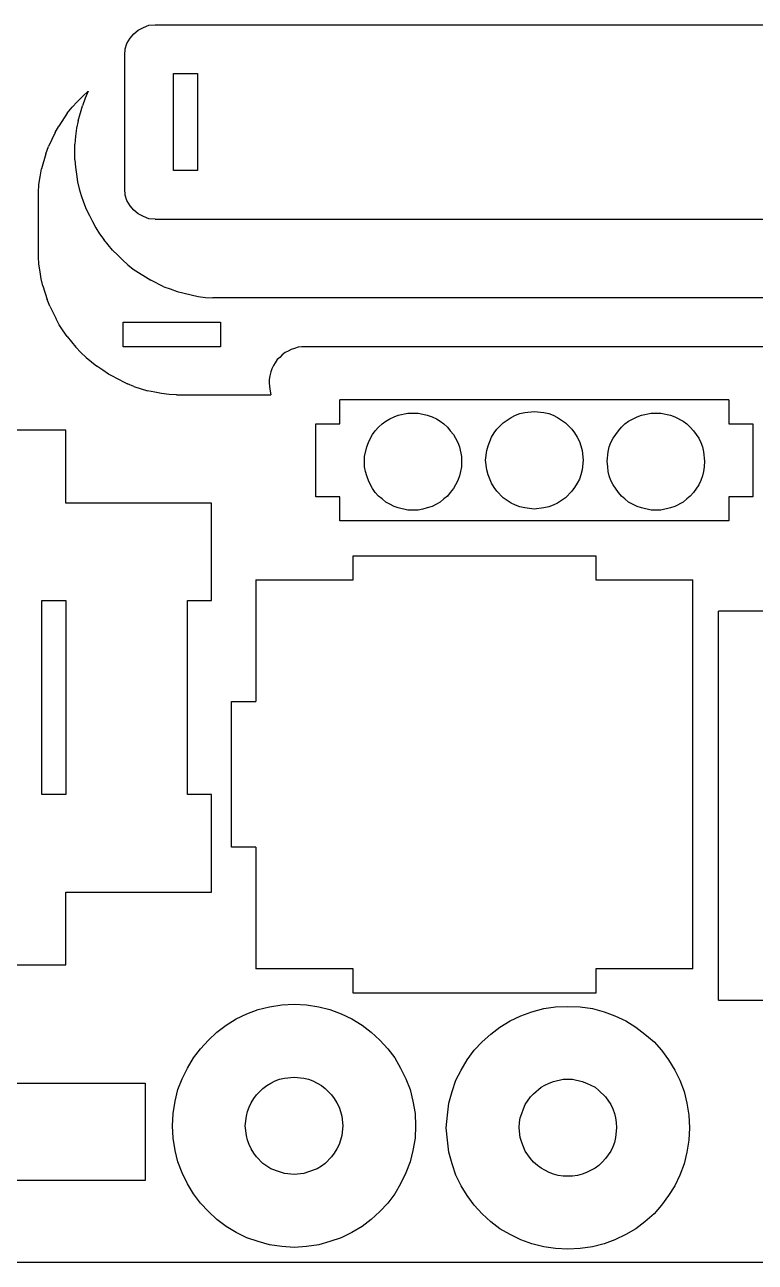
# Model space of a CAD drawing. Extents: x -4070 to 4070, y -2004 to 2004.
# Drawn here: x 1326 to 2481, y -2004 to -49 of the extents above; entities that cross this region are included whole.
import ezdxf

# ---------------------------------------------------------------- set-up
doc = ezdxf.new("R2010")
doc.units = 0
doc.header["$MEASUREMENT"] = 0
doc.layers.get('0').update_dxf_attribs({"linetype": 'CONTINUOUS'})

msp = doc.modelspace()

# ---------------------------------------------------------------- linework, layer by layer
for p, q in [((1498.1, -63.2), (1504.9, -57.3)), ((1504.9, -57.3), (1513.3, -53)), ((1513.3, -53), (1521.8, -49.7)), ((1521.8, -49.7), (1532, -48.8)), ((1532, -48.8), (3355.7, -48.8)), ((1487.1, -78.4), (1492.2, -70)), ((1492.2, -70), (1498.1, -63.2)), ((1483.7, -97.1), (1484.6, -86.9)), ((1483.7, -307.9), (1483.7, -97.1)), ((1484.6, -86.9), (1487.1, -78.4)), ((1560.8, -279.1), (1560.8, -125.9)), ((1560.8, -125.9), (1598.9, -125.9)), ((1598.9, -125.9), (1598.9, -279.1)), ((1416.7, -162.3), (1426, -153.8)), ((1426, -153.8), (1420.9, -164.8)), ((1400.6, -179.2), (1408.2, -170.8)), ((1408.2, -170.8), (1416.7, -162.3)), ((1420.9, -164.8), (1416.7, -176.7)), ((1392.9, -188.5), (1379.4, -208.9)), ((1392.9, -188.5), (1400.6, -179.2)), ((1409.9, -200.4), (1416.7, -176.7)), ((1373.5, -219), (1379.4, -208.9)), ((1407.3, -212.3), (1405.6, -225)), ((1409.9, -200.4), (1407.3, -212.3)), ((1373.5, -219), (1363.3, -241)), ((1405.6, -225), (1404.8, -237.7)), ((1359.1, -252.9), (1352.3, -276.6)), ((1359.1, -252.9), (1363.3, -241)), ((1404.8, -262.2), (1404.8, -237.7)), ((1404.8, -262.2), (1405.6, -274.1)), ((1348.1, -301.2), (1349.8, -289.3)), ((1349.8, -289.3), (1352.3, -276.6)), ((1405.6, -274.1), (1407.3, -285.1)), ((1407.3, -285.1), (1409, -296.9)), ((1598.9, -279.1), (1560.8, -279.1)), ((1347.2, -313.9), (1348.1, -301.2)), ((1409, -296.9), (1411.6, -307.9)), ((1411.6, -307.9), (1415, -318.9)), ((1484.6, -318), (1483.7, -307.9)), ((1347.2, -415.4), (1347.2, -313.9)), ((1415, -318.9), (1418.3, -329.1)), ((1418.3, -329.1), (1422.6, -340.1)), ((1487.1, -326.5), (1484.6, -318)), ((1492.2, -335), (1487.1, -326.5)), ((1422.6, -340.1), (1427.7, -350.2)), ((1427.7, -350.2), (1432.7, -359.6)), ((1498.1, -341.7), (1492.2, -335)), ((1504.9, -347.7), (1498.1, -341.7)), ((1513.3, -351.9), (1504.9, -347.7)), ((1521.8, -355.3), (1513.3, -351.9)), ((1432.7, -359.6), (1437.8, -369.7)), ((1437.8, -369.7), (1443.7, -379)), ((1532, -356.1), (1521.8, -355.3)), ((1532, -356.1), (3355.7, -356.1)), ((1443.7, -379), (1450.5, -388.3)), ((1464.1, -405.3), (1450.5, -388.3)), ((1464.1, -405.3), (1472.5, -412.9)), ((1348.1, -427.3), (1347.2, -415.4)), ((1349.8, -439.1), (1348.1, -427.3)), ((1472.5, -412.9), (1480.2, -420.5)), ((1480.2, -420.5), (1488.6, -428.1)), ((1488.6, -428.1), (1497.1, -434.9)), ((1351.5, -450.1), (1349.8, -439.1)), ((1497.1, -434.9), (1525, -452.7)), ((1354, -461.2), (1351.5, -450.1)), ((1354, -461.2), (1360.8, -483.2)), ((1545.3, -462.8), (1525, -452.7)), ((1545.3, -462.8), (1555.5, -466.2)), ((1555.5, -466.2), (1566.5, -470.5)), ((1365, -493.3), (1360.8, -483.2)), ((1566.5, -470.5), (1599.5, -478.1)), ((1599.5, -478.1), (1611.4, -479.8)), ((1611.4, -479.8), (1623.2, -480.6)), ((3758.5, -480.6), (1623.2, -480.6)), ((1365, -493.3), (1375.2, -513.6)), ((1380.2, -523), (1375.2, -513.6)), ((1386.2, -532.3), (1380.2, -523)), ((1481, -557.7), (1481, -518.7)), ((1481, -518.7), (1635.1, -518.7)), ((1635.1, -518.7), (1635.1, -557.7)), ((1392.9, -541.6), (1386.2, -532.3)), ((1392.9, -541.6), (1406.5, -558.5)), ((1414.1, -567), (1406.5, -558.5)), ((1422.6, -574.6), (1414.1, -567)), ((1635.1, -557.7), (1481, -557.7)), ((1737.5, -567), (1732.5, -570.4)), ((1741.8, -564.4), (1737.5, -567)), ((1746.9, -561.9), (1741.8, -564.4)), ((1751.9, -560.2), (1746.9, -561.9)), ((1757.9, -558.5), (1751.9, -560.2)), ((1763.8, -557.7), (1757.9, -558.5)), ((3618.8, -557.7), (1763.8, -557.7)), ((1422.6, -574.6), (1439.5, -588.2)), ((1721.5, -583.1), (1718.9, -587.3)), ((1724.8, -578), (1721.5, -583.1)), ((1729.1, -574.6), (1724.8, -578)), ((1732.5, -570.4), (1729.1, -574.6)), ((1448.8, -594.9), (1439.5, -588.2)), ((1458.1, -600.9), (1448.8, -594.9)), ((1467.5, -605.9), (1458.1, -600.9)), ((1467.5, -605.9), (1487.8, -616.1)), ((1713, -603.4), (1712.1, -609.3)), ((1714.7, -597.5), (1713, -603.4)), ((1716.4, -592.4), (1714.7, -597.5)), ((1718.9, -587.3), (1716.4, -592.4)), ((1497.9, -620.3), (1487.8, -616.1)), ((1497.9, -620.3), (1519.9, -627.1)), ((1712.1, -609.3), (1712.1, -615.2)), ((1712.1, -615.2), (1713, -624.6)), ((1713, -624.6), (1714.7, -633.9)), ((1531, -629.6), (1519.9, -627.1)), ((1542, -631.3), (1531, -629.6)), ((1553.8, -633), (1542, -631.3)), ((1565.7, -633.9), (1553.8, -633)), ((1565.7, -633.9), (1714.7, -633.9)), ((1823.9, -679.5), (1823.9, -641.4)), ((2438.6, -641.4), (1823.9, -641.4)), ((2438.6, -641.4), (2438.6, -679.5)), ((1916.2, -665.9), (1931.4, -662.5)), ((1931.4, -662.5), (1947.5, -662.5)), ((1947.5, -662.5), (1955.1, -664.2)), ((1955.1, -664.2), (1961.9, -665.9)), ((2101.6, -665.9), (2108.4, -663.4)), ((2108.4, -663.4), (2116, -661.7)), ((2116, -661.7), (2131.2, -660)), ((2131.2, -660), (2146.5, -661.7)), ((2146.5, -661.7), (2154.1, -663.4)), ((2154.1, -663.4), (2160.9, -665.9)), ((2300.6, -665.9), (2315.8, -662.5)), ((2315.8, -662.5), (2331.1, -662.5)), ((2331.1, -662.5), (2346.3, -665.9)), ((1785.8, -794.6), (1785.8, -679.5)), ((1785.8, -679.5), (1823.9, -679.5)), ((1884.9, -684.5), (1890.8, -679.5)), ((1890.8, -679.5), (1896.7, -675.2)), ((1896.7, -675.2), (1902.6, -671.8)), ((1902.6, -671.8), (1909.4, -668.5)), ((1909.4, -668.5), (1916.2, -665.9)), ((1961.9, -665.9), (1969.5, -668.5)), ((1969.5, -668.5), (1976.3, -671.8)), ((1976.3, -671.8), (1982.2, -675.2)), ((1982.2, -675.2), (1988.2, -679.5)), ((1988.2, -679.5), (1994.1, -684.5)), ((2072, -687.9), (2082.1, -677.8)), ((2082.1, -677.8), (2088.1, -673.5)), ((2088.1, -673.5), (2094.8, -669.3)), ((2094.8, -669.3), (2101.6, -665.9)), ((2160.9, -665.9), (2167.6, -669.3)), ((2167.6, -669.3), (2174.4, -673.5)), ((2174.4, -673.5), (2180.3, -677.8)), ((2180.3, -677.8), (2190.5, -687.9)), ((2269.2, -684.5), (2274.3, -679.5)), ((2274.3, -679.5), (2280.3, -675.2)), ((2280.3, -675.2), (2293.8, -668.5)), ((2293.8, -668.5), (2300.6, -665.9)), ((2346.3, -665.9), (2353.1, -668.5)), ((2353.1, -668.5), (2366.6, -675.2)), ((2366.6, -675.2), (2372.5, -679.5)), ((2372.5, -679.5), (2377.6, -684.5)), ((2438.6, -679.5), (2476.7, -679.5)), ((2476.7, -679.5), (2476.7, -794.6)), ((1390.7, -689.6), (1237.5, -689.6)), ((1390.7, -804.8), (1390.7, -689.6)), ((1868.8, -709.1), (1872.2, -702.3)), ((1872.2, -702.3), (1875.5, -696.4)), ((1875.5, -696.4), (1879.8, -690.5)), ((1879.8, -690.5), (1884.9, -684.5)), ((1994.1, -684.5), (1998.3, -690.5)), ((1998.3, -690.5), (2003.4, -696.4)), ((2003.4, -696.4), (2006.8, -702.3)), ((2006.8, -702.3), (2010.2, -709.1)), ((2058.4, -714.2), (2063.5, -700.6)), ((2063.5, -700.6), (2067.7, -693.9)), ((2067.7, -693.9), (2072, -687.9)), ((2190.5, -687.9), (2194.7, -693.9)), ((2194.7, -693.9), (2199, -700.6)), ((2199, -700.6), (2202.4, -707.4)), ((2252.3, -709.1), (2255.7, -702.3)), ((2255.7, -702.3), (2264.2, -690.5)), ((2264.2, -690.5), (2269.2, -684.5)), ((2377.6, -684.5), (2382.7, -690.5)), ((2382.7, -690.5), (2391.2, -702.3)), ((2391.2, -702.3), (2394.6, -709.1)), ((1862.8, -731.1), (1866.2, -715.9)), ((1866.2, -715.9), (1868.8, -709.1)), ((2010.2, -709.1), (2012.7, -715.9)), ((2012.7, -715.9), (2016.1, -731.1)), ((2054.2, -737), (2055.9, -721.8)), ((2055.9, -721.8), (2058.4, -714.2)), ((2202.4, -707.4), (2204.9, -714.2)), ((2204.9, -714.2), (2206.6, -721.8)), ((2206.6, -721.8), (2208.3, -737)), ((2246.4, -738.7), (2248.1, -723.5)), ((2248.1, -723.5), (2249.8, -715.9)), ((2249.8, -715.9), (2252.3, -709.1)), ((2394.6, -709.1), (2397.1, -715.9)), ((2397.1, -715.9), (2398.8, -723.5)), ((2398.8, -723.5), (2400.5, -738.7)), ((1862.8, -747.2), (1862.8, -731.1)), ((2016.1, -731.1), (2016.1, -747.2)), ((2055.9, -752.3), (2054.2, -737)), ((2208.3, -737), (2206.6, -752.3)), ((2247.2, -747.2), (2246.4, -738.7)), ((2400.5, -738.7), (2399.6, -747.2)), ((1864.5, -754.8), (1862.8, -747.2)), ((1866.2, -761.6), (1864.5, -754.8)), ((1868.8, -769.2), (1866.2, -761.6)), ((2012.7, -761.6), (2010.2, -769.2)), ((2014.4, -754.8), (2012.7, -761.6)), ((2016.1, -747.2), (2014.4, -754.8)), ((2058.4, -759.9), (2055.9, -752.3)), ((2063.5, -773.4), (2058.4, -759.9)), ((2204.9, -759.9), (2202.4, -766.7)), ((2206.6, -752.3), (2204.9, -759.9)), ((2248.1, -754.8), (2247.2, -747.2)), ((2249.8, -761.6), (2248.1, -754.8)), ((2252.3, -769.2), (2249.8, -761.6)), ((2397.1, -761.6), (2394.6, -769.2)), ((2398.8, -754.8), (2397.1, -761.6)), ((2399.6, -747.2), (2398.8, -754.8)), ((1872.2, -776), (1868.8, -769.2)), ((1875.5, -781.9), (1872.2, -776)), ((1879.8, -787.8), (1875.5, -781.9)), ((2003.4, -781.9), (1998.3, -787.8)), ((2006.8, -776), (2003.4, -781.9)), ((2010.2, -769.2), (2006.8, -776)), ((2067.7, -780.2), (2063.5, -773.4)), ((2072, -786.1), (2067.7, -780.2)), ((2194.7, -780.2), (2190.5, -786.1)), ((2199, -773.4), (2194.7, -780.2)), ((2202.4, -766.7), (2199, -773.4)), ((2255.7, -776), (2252.3, -769.2)), ((2264.2, -787.8), (2255.7, -776)), ((2391.2, -776), (2382.7, -787.8)), ((2394.6, -769.2), (2391.2, -776)), ((1823.9, -794.6), (1785.8, -794.6)), ((1823.9, -832.7), (1823.9, -794.6)), ((1884.9, -793.8), (1879.8, -787.8)), ((1890.8, -798), (1884.9, -793.8)), ((1896.7, -803.1), (1890.8, -798)), ((1988.2, -798), (1982.2, -803.1)), ((1994.1, -793.8), (1988.2, -798)), ((1998.3, -787.8), (1994.1, -793.8)), ((2082.1, -796.3), (2072, -786.1)), ((2088.1, -800.5), (2082.1, -796.3)), ((2094.8, -804.8), (2088.1, -800.5)), ((2174.4, -800.5), (2167.6, -804.8)), ((2180.3, -796.3), (2174.4, -800.5)), ((2190.5, -786.1), (2180.3, -796.3)), ((2269.2, -793.8), (2264.2, -787.8)), ((2274.3, -798), (2269.2, -793.8)), ((2280.3, -803.1), (2274.3, -798)), ((2372.5, -798), (2366.6, -803.1)), ((2377.6, -793.8), (2372.5, -798)), ((2382.7, -787.8), (2377.6, -793.8)), ((2476.7, -794.6), (2438.6, -794.6)), ((2438.6, -794.6), (2438.6, -832.7)), ((1621, -804.8), (1390.7, -804.8)), ((1621, -958.9), (1621, -804.8)), ((1902.6, -806.5), (1896.7, -803.1)), ((1909.4, -809.9), (1902.6, -806.5)), ((1916.2, -812.4), (1909.4, -809.9)), ((1931.4, -815.8), (1916.2, -812.4)), ((1947.5, -815.8), (1931.4, -815.8)), ((1955.1, -814.1), (1947.5, -815.8)), ((1961.9, -812.4), (1955.1, -814.1)), ((1969.5, -809.9), (1961.9, -812.4)), ((1976.3, -806.5), (1969.5, -809.9)), ((1982.2, -803.1), (1976.3, -806.5)), ((2101.6, -808.2), (2094.8, -804.8)), ((2108.4, -810.7), (2101.6, -808.2)), ((2116, -812.4), (2108.4, -810.7)), ((2131.2, -814.1), (2116, -812.4)), ((2146.5, -812.4), (2131.2, -814.1)), ((2154.1, -810.7), (2146.5, -812.4)), ((2160.9, -808.2), (2154.1, -810.7)), ((2167.6, -804.8), (2160.9, -808.2)), ((2293.8, -809.9), (2280.3, -803.1)), ((2300.6, -812.4), (2293.8, -809.9)), ((2315.8, -815.8), (2300.6, -812.4)), ((2331.1, -815.8), (2315.8, -815.8)), ((2346.3, -812.4), (2331.1, -815.8)), ((2353.1, -809.9), (2346.3, -812.4)), ((2366.6, -803.1), (2353.1, -809.9)), ((2438.6, -832.7), (1823.9, -832.7)), ((1844.9, -888.1), (2228.4, -888.1)), ((1844.9, -926.2), (1844.9, -888.1)), ((2228.4, -888.1), (2228.4, -926.2)), ((1690.8, -926.2), (1844.9, -926.2)), ((1690.8, -926.2), (1690.8, -1118.4)), ((2228.4, -926.2), (2381.7, -926.2)), ((2381.7, -1540.9), (2381.7, -926.2)), ((1352.6, -958.9), (1390.7, -958.9)), ((1352.6, -1265.3), (1352.6, -958.9)), ((1390.7, -958.9), (1390.7, -1265.3)), ((1582.9, -958.9), (1621, -958.9)), ((1582.9, -1265.3), (1582.9, -958.9)), ((2422.4, -1590.2), (2422.4, -975.6)), ((2729.7, -975.6), (2422.4, -975.6)), ((1652.7, -1348.7), (1652.7, -1118.4)), ((1652.7, -1118.4), (1690.8, -1118.4)), ((1390.7, -1265.3), (1352.6, -1265.3)), ((1621, -1265.3), (1582.9, -1265.3)), ((1621, -1419.4), (1621, -1265.3)), ((1690.8, -1348.7), (1652.7, -1348.7)), ((1690.8, -1348.7), (1690.8, -1540.9)), ((1390.7, -1419.4), (1621, -1419.4)), ((1390.7, -1534.6), (1390.7, -1419.4)), ((1237.5, -1534.6), (1390.7, -1534.6)), ((1844.9, -1540.9), (1690.8, -1540.9)), ((1844.9, -1579), (1844.9, -1540.9)), ((2228.4, -1540.9), (2228.4, -1579)), ((2381.7, -1540.9), (2228.4, -1540.9)), ((2228.4, -1579), (1844.9, -1579)), ((1694.6, -1605.2), (1712.4, -1601)), ((1712.4, -1601), (1731.9, -1597.6)), ((1731.9, -1597.6), (1751.4, -1596.7)), ((1751.4, -1596.7), (1770.8, -1597.6)), ((1770.8, -1597.6), (1790.3, -1601)), ((1790.3, -1601), (1808.1, -1605.2)), ((2127.5, -1608.5), (2146.1, -1603.5)), ((2146.1, -1603.5), (2164.8, -1600.9)), ((2164.8, -1600.9), (2184.2, -1600.1)), ((2184.2, -1600.1), (2203.7, -1600.9)), ((2203.7, -1600.9), (2223.2, -1603.5)), ((2223.2, -1603.5), (2241.8, -1608.5)), ((2422.4, -1590.2), (2729.7, -1590.2)), ((1643.8, -1629.8), (1659.9, -1619.6)), ((1659.9, -1619.6), (1676.8, -1612)), ((1676.8, -1612), (1694.6, -1605.2)), ((1808.1, -1605.2), (1825.9, -1612)), ((1825.9, -1612), (1842.8, -1619.6)), ((1842.8, -1619.6), (1858.9, -1629.8)), ((2076.7, -1633.1), (2092.8, -1622.9)), ((2092.8, -1622.9), (2109.7, -1615.3)), ((2109.7, -1615.3), (2127.5, -1608.5)), ((2241.8, -1608.5), (2258.7, -1615.3)), ((2258.7, -1615.3), (2275.7, -1622.9)), ((2275.7, -1622.9), (2291.8, -1633.1)), ((1615.9, -1653.5), (1629.4, -1640.8)), ((1629.4, -1640.8), (1643.8, -1629.8)), ((1858.9, -1629.8), (1873.3, -1640.8)), ((1873.3, -1640.8), (1886.8, -1653.5)), ((2062.3, -1644.1), (2076.7, -1633.1)), ((2291.8, -1633.1), (2306.1, -1644.1)), ((1603.2, -1667), (1615.9, -1653.5)), ((1886.8, -1653.5), (1899.5, -1667)), ((2036.1, -1669.5), (2048.8, -1656)), ((2048.8, -1656), (2062.3, -1644.1)), ((2306.1, -1644.1), (2320.5, -1656)), ((2320.5, -1656), (2332.4, -1669.5)), ((1582.9, -1697.5), (1592.2, -1681.4)), ((1592.2, -1681.4), (1603.2, -1667)), ((1899.5, -1667), (1910.5, -1681.4)), ((1910.5, -1681.4), (1919.8, -1697.5)), ((2025.1, -1684.7), (2036.1, -1669.5)), ((2332.4, -1669.5), (2343.4, -1684.7)), ((1574.4, -1714.4), (1582.9, -1697.5)), ((1919.8, -1697.5), (1928.3, -1714.4)), ((2007.3, -1716.9), (2015.7, -1700.8)), ((2015.7, -1700.8), (2025.1, -1684.7)), ((2343.4, -1684.7), (2353.6, -1700.8)), ((2353.6, -1700.8), (2361.2, -1716.9)), ((1567.6, -1731.4), (1574.4, -1714.4)), ((1714.9, -1721.2), (1721.7, -1717.8)), ((1721.7, -1717.8), (1728.5, -1715.3)), ((1728.5, -1715.3), (1736.1, -1713.6)), ((1736.1, -1713.6), (1751.4, -1711.9)), ((1751.4, -1711.9), (1766.6, -1713.6)), ((1766.6, -1713.6), (1774.2, -1715.3)), ((1774.2, -1715.3), (1781, -1717.8)), ((1781, -1717.8), (1787.8, -1721.2)), ((1928.3, -1714.4), (1935.1, -1731.4)), ((2001.3, -1734.7), (2007.3, -1716.9)), ((2154.6, -1721.2), (2161.4, -1718.6)), ((2161.4, -1718.6), (2176.6, -1715.2)), ((2176.6, -1715.2), (2191.8, -1715.2)), ((2191.8, -1715.2), (2207.1, -1718.6)), ((2207.1, -1718.6), (2213.9, -1721.2)), ((2361.2, -1716.9), (2368, -1734.7)), ((1285.9, -1721.3), (1516.2, -1721.3)), ((1516.2, -1721.3), (1516.2, -1875.4)), ((1563.4, -1750), (1567.6, -1731.4)), ((1687.9, -1745.8), (1692.1, -1739.8)), ((1692.1, -1739.8), (1702.2, -1729.7)), ((1702.2, -1729.7), (1708.2, -1725.4)), ((1708.2, -1725.4), (1714.9, -1721.2)), ((1787.8, -1721.2), (1794.5, -1725.4)), ((1794.5, -1725.4), (1800.5, -1729.7)), ((1800.5, -1729.7), (1810.6, -1739.8)), ((1810.6, -1739.8), (1814.9, -1745.8)), ((1935.1, -1731.4), (1939.3, -1750)), ((1996.3, -1753.3), (2001.3, -1734.7)), ((2125, -1743.2), (2130, -1738.1)), ((2130, -1738.1), (2141.9, -1727.9)), ((2141.9, -1727.9), (2147.8, -1724.5)), ((2147.8, -1724.5), (2154.6, -1721.2)), ((2213.9, -1721.2), (2227.4, -1727.9)), ((2227.4, -1727.9), (2233.3, -1733)), ((2233.3, -1733), (2243.5, -1743.2)), ((2368, -1734.7), (2372.2, -1753.3)), ((1560, -1769.5), (1563.4, -1750)), ((1677.7, -1766.1), (1680.2, -1759.3)), ((1680.2, -1759.3), (1683.6, -1752.5)), ((1683.6, -1752.5), (1687.9, -1745.8)), ((1814.9, -1745.8), (1819.1, -1752.5)), ((1819.1, -1752.5), (1822.5, -1759.3)), ((1822.5, -1759.3), (1825, -1766.1)), ((1939.3, -1750), (1942.7, -1769.5)), ((1993.7, -1772), (1996.3, -1753.3)), ((2114, -1761.8), (2116.5, -1755)), ((2116.5, -1755), (2125, -1743.2)), ((2243.5, -1743.2), (2252, -1755)), ((2252, -1755), (2255.3, -1761.8)), ((2372.2, -1753.3), (2375.6, -1772)), ((1559.2, -1788.9), (1560, -1769.5)), ((1674.3, -1788.9), (1676, -1773.7)), ((1676, -1773.7), (1677.7, -1766.1)), ((1825, -1766.1), (1826.7, -1773.7)), ((1826.7, -1773.7), (1828.4, -1788.9)), ((1942.7, -1769.5), (1943.5, -1788.9)), ((1992, -1792.3), (1993.7, -1772)), ((2108, -1783.8), (2108.9, -1776.2)), ((2108.9, -1776.2), (2111.4, -1769.4)), ((2111.4, -1769.4), (2114, -1761.8)), ((2255.3, -1761.8), (2257.9, -1769.4)), ((2257.9, -1769.4), (2259.6, -1776.2)), ((2259.6, -1776.2), (2260.4, -1783.8)), ((2375.6, -1772), (2376.4, -1792.3)), ((1560, -1808.4), (1559.2, -1788.9)), ((1676, -1804.2), (1674.3, -1788.9)), ((1828.4, -1788.9), (1826.7, -1804.2)), ((1943.5, -1788.9), (1942.7, -1808.4)), ((1993.7, -1811.7), (1992, -1792.3)), ((2107.2, -1792.3), (2108, -1783.8)), ((2108.9, -1807.5), (2107.2, -1792.3)), ((2261.3, -1792.3), (2259.6, -1807.5)), ((2260.4, -1783.8), (2261.3, -1792.3)), ((2376.4, -1792.3), (2375.6, -1811.7)), ((1563.4, -1827.9), (1560, -1808.4)), ((1677.7, -1811.8), (1676, -1804.2)), ((1680.2, -1818.6), (1677.7, -1811.8)), ((1683.6, -1825.3), (1680.2, -1818.6)), ((1822.5, -1818.6), (1819.1, -1825.3)), ((1825, -1811.8), (1822.5, -1818.6)), ((1826.7, -1804.2), (1825, -1811.8)), ((1942.7, -1808.4), (1939.3, -1827.9)), ((1996.3, -1830.4), (1993.7, -1811.7)), ((2111.4, -1815.1), (2108.9, -1807.5)), ((2116.5, -1828.7), (2111.4, -1815.1)), ((2257.9, -1815.1), (2255.3, -1821.9)), ((2259.6, -1807.5), (2257.9, -1815.1)), ((2375.6, -1811.7), (2372.2, -1830.4)), ((1567.6, -1845.7), (1563.4, -1827.9)), ((1687.9, -1832.1), (1683.6, -1825.3)), ((1692.1, -1838), (1687.9, -1832.1)), ((1702.2, -1848.2), (1692.1, -1838)), ((1810.6, -1838), (1800.5, -1848.2)), ((1814.9, -1832.1), (1810.6, -1838)), ((1819.1, -1825.3), (1814.9, -1832.1)), ((1939.3, -1827.9), (1935.1, -1845.7)), ((2001.3, -1849), (1996.3, -1830.4)), ((2125, -1840.5), (2116.5, -1828.7)), ((2252, -1828.7), (2243.5, -1840.5)), ((2255.3, -1821.9), (2252, -1828.7)), ((2372.2, -1830.4), (2368, -1849)), ((1574.4, -1863.4), (1567.6, -1845.7)), ((1708.2, -1852.4), (1702.2, -1848.2)), ((1714.9, -1856.7), (1708.2, -1852.4)), ((1728.5, -1861.7), (1714.9, -1856.7)), ((1787.8, -1856.7), (1774.2, -1861.7)), ((1794.5, -1852.4), (1787.8, -1856.7)), ((1800.5, -1848.2), (1794.5, -1852.4)), ((1935.1, -1845.7), (1928.3, -1863.4)), ((2007.3, -1866.8), (2001.3, -1849)), ((2130, -1846.5), (2125, -1840.5)), ((2136, -1851.5), (2130, -1846.5)), ((2141.9, -1855.8), (2136, -1851.5)), ((2147.8, -1859.2), (2141.9, -1855.8)), ((2227.4, -1855.8), (2213.9, -1862.5)), ((2233.3, -1851.5), (2227.4, -1855.8)), ((2238.4, -1846.5), (2233.3, -1851.5)), ((2243.5, -1840.5), (2238.4, -1846.5)), ((2368, -1849), (2361.2, -1866.8)), ((1516.2, -1875.4), (1093.7, -1875.4)), ((1582.9, -1880.4), (1574.4, -1863.4)), ((1736.1, -1864.3), (1728.5, -1861.7)), ((1751.4, -1866), (1736.1, -1864.3)), ((1766.6, -1864.3), (1751.4, -1866)), ((1774.2, -1861.7), (1766.6, -1864.3)), ((1928.3, -1863.4), (1919.8, -1880.4)), ((2015.7, -1883.7), (2007.3, -1866.8)), ((2154.6, -1862.5), (2147.8, -1859.2)), ((2161.4, -1865.1), (2154.6, -1862.5)), ((2169, -1867.6), (2161.4, -1865.1)), ((2176.6, -1868.5), (2169, -1867.6)), ((2191.8, -1868.5), (2176.6, -1868.5)), ((2199.5, -1867.6), (2191.8, -1868.5)), ((2207.1, -1865.1), (2199.5, -1867.6)), ((2213.9, -1862.5), (2207.1, -1865.1)), ((2361.2, -1866.8), (2353.6, -1883.7)), ((1592.2, -1896.5), (1582.9, -1880.4)), ((1603.2, -1910.9), (1592.2, -1896.5)), ((1910.5, -1896.5), (1899.5, -1910.9)), ((1919.8, -1880.4), (1910.5, -1896.5)), ((2025.1, -1899), (2015.7, -1883.7)), ((2353.6, -1883.7), (2343.4, -1899)), ((1615.9, -1924.4), (1603.2, -1910.9)), ((1899.5, -1910.9), (1886.8, -1924.4)), ((2036.1, -1914.2), (2025.1, -1899)), ((2048.8, -1927.7), (2036.1, -1914.2)), ((2332.4, -1914.2), (2320.5, -1927.7)), ((2343.4, -1899), (2332.4, -1914.2)), ((1629.4, -1937.1), (1615.9, -1924.4)), ((1886.8, -1924.4), (1873.3, -1937.1)), ((2062.3, -1940.4), (2048.8, -1927.7)), ((2320.5, -1927.7), (2306.1, -1940.4)), ((1643.8, -1948.1), (1629.4, -1937.1)), ((1659.9, -1957.4), (1643.8, -1948.1)), ((1858.9, -1948.1), (1842.8, -1957.4)), ((1873.3, -1937.1), (1858.9, -1948.1)), ((2076.7, -1951.4), (2062.3, -1940.4)), ((2092.8, -1960.8), (2076.7, -1951.4)), ((2291.8, -1951.4), (2275.7, -1960.8)), ((2306.1, -1940.4), (2291.8, -1951.4)), ((1676.8, -1965.9), (1659.9, -1957.4)), ((1694.6, -1971.8), (1676.8, -1965.9)), ((1712.4, -1976.9), (1694.6, -1971.8)), ((1808.1, -1971.8), (1790.3, -1976.9)), ((1825.9, -1965.9), (1808.1, -1971.8)), ((1842.8, -1957.4), (1825.9, -1965.9)), ((2109.7, -1969.2), (2092.8, -1960.8)), ((2127.5, -1975.2), (2109.7, -1969.2)), ((2146.1, -1980.2), (2127.5, -1975.2)), ((2241.8, -1975.2), (2223.2, -1980.2)), ((2258.7, -1969.2), (2241.8, -1975.2)), ((2275.7, -1960.8), (2258.7, -1969.2)), ((1731.9, -1979.4), (1712.4, -1976.9)), ((1751.4, -1981.1), (1731.9, -1979.4)), ((1770.8, -1979.4), (1751.4, -1981.1)), ((1790.3, -1976.9), (1770.8, -1979.4)), ((2164.8, -1982.8), (2146.1, -1980.2)), ((2184.2, -1983.6), (2164.8, -1982.8)), ((2203.7, -1982.8), (2184.2, -1983.6)), ((2223.2, -1980.2), (2203.7, -1982.8)), ((-4070.5, -2004.5), (4070.5, -2004.5))]:
    msp.add_line(p, q)

doc.saveas('drawing.dxf')
